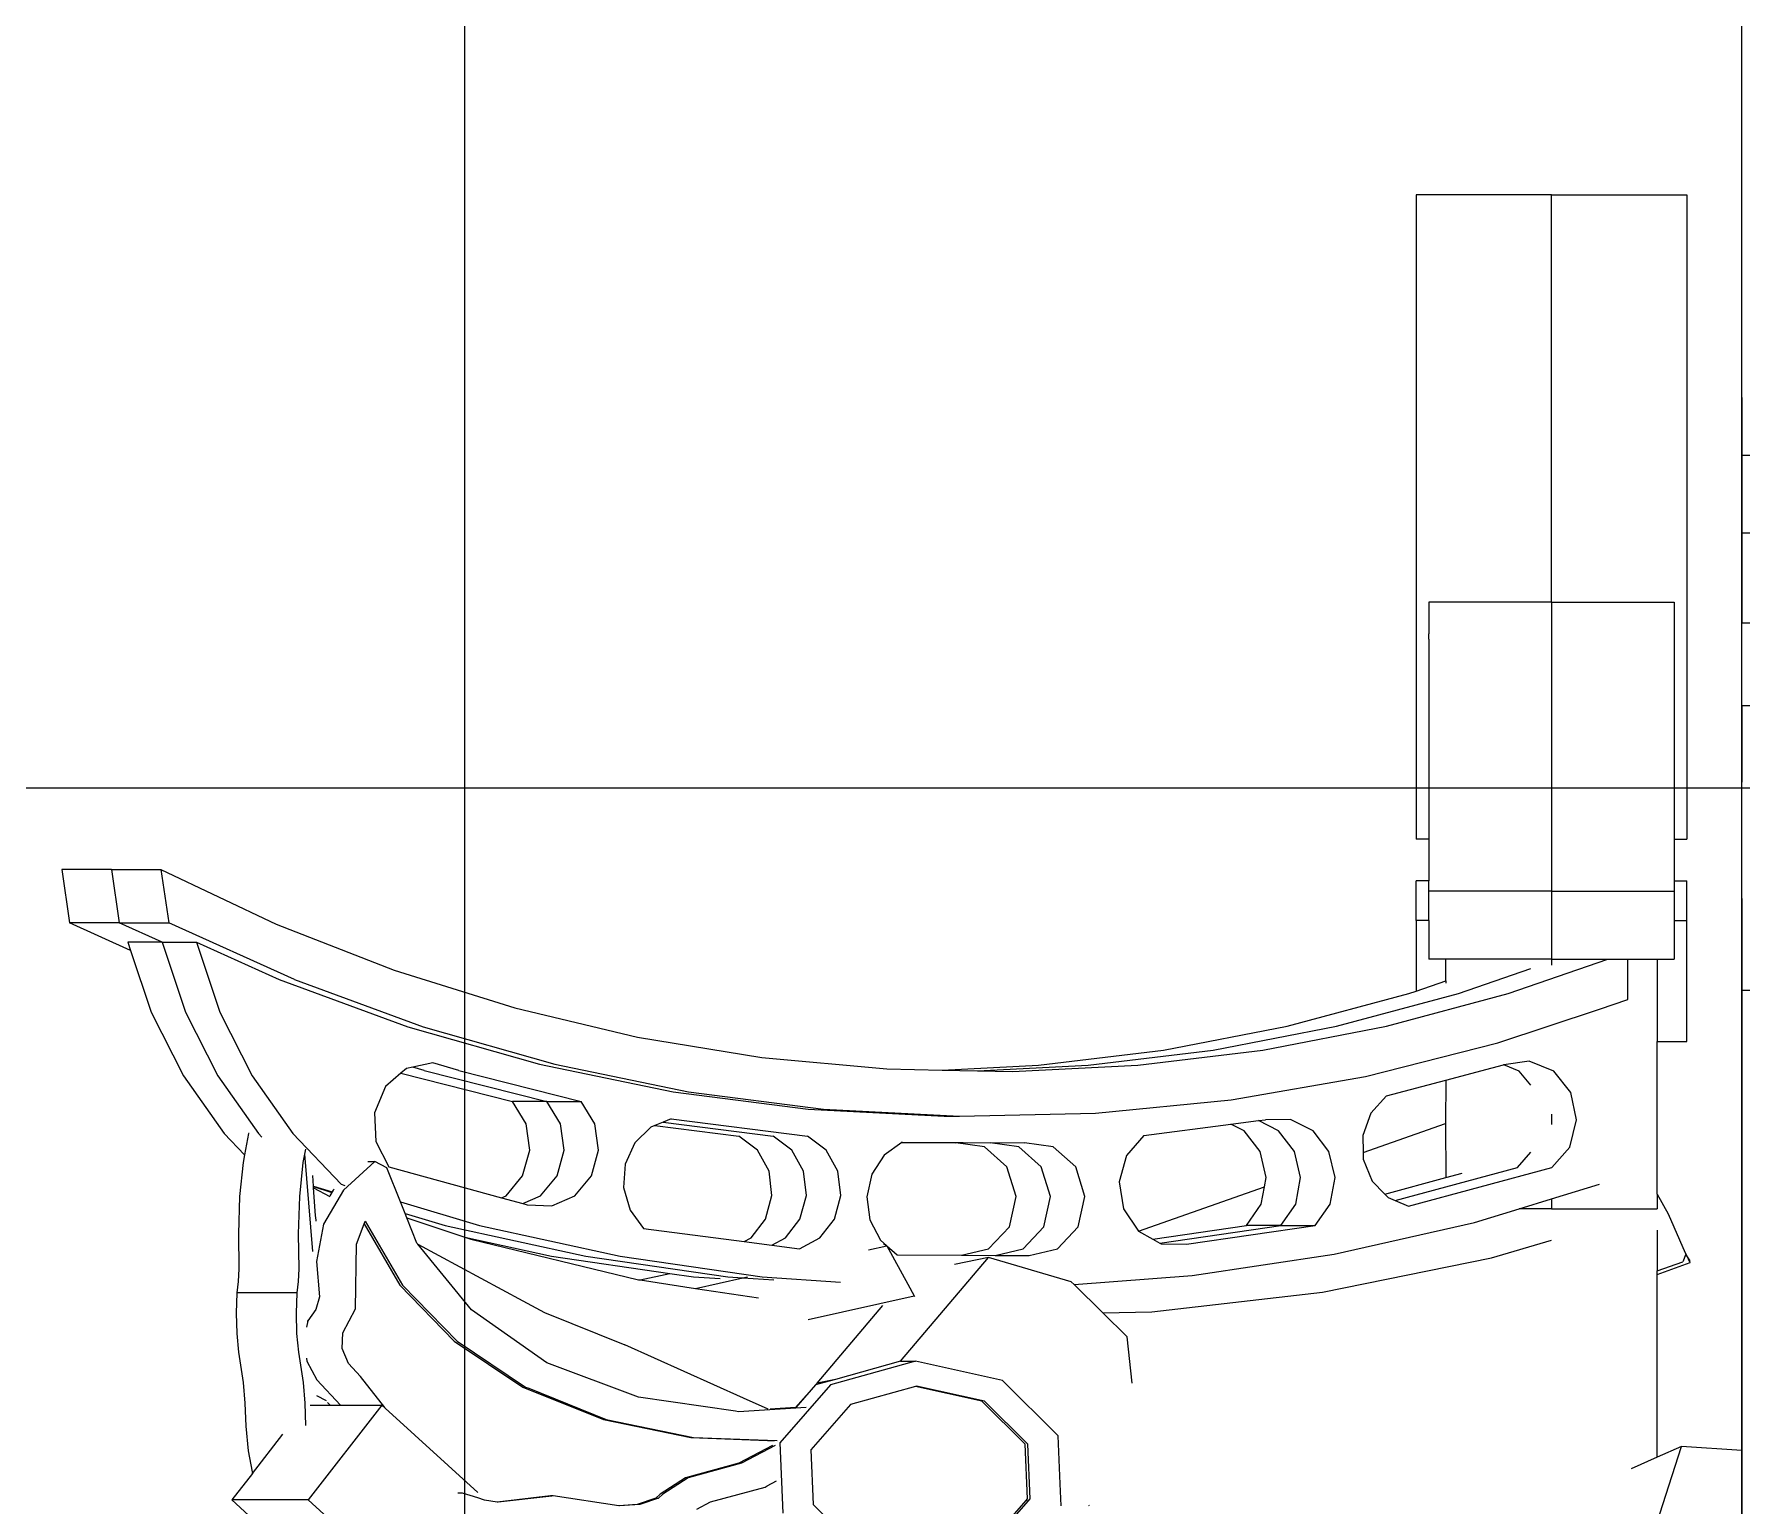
# Model space of a CAD drawing. Extents: x -24961 to 905641, y -154323 to 635957.
# Drawn here: x 394172 to 395828, y -103869 to -102441 of the extents above; entities that cross this region are included whole.
import ezdxf

# ---------------------------------------------------------------- set-up
doc = ezdxf.new("R2010")
doc.units = 0
doc.header["$LTSCALE"] = 1000
doc.header["$MEASUREMENT"] = 0
doc.layers.add('DOTE', color=1, linetype='Continuous')
doc.layers.add('WALL', color=9, linetype='Continuous')

msp = doc.modelspace()

# ---------------------------------------------------------------- linework, layer by layer
for p, q in [((395512.2, -102596.8), (395512.2, -102624.3)), ((395643.5, -102596.8), (395512.2, -102596.8)), ((395643.5, -102596.8), (395774.8, -102596.8)), ((395643.5, -102991.9), (395643.5, -102596.8)), ((395774.8, -102596.8), (395774.8, -103221.9)), ((395512.2, -102624.3), (395512.2, -102628.5)), ((395512.2, -102628.5), (395512.2, -103221.9)), ((395828.2, -102793.4), (395828.2, -102849.4)), ((395828.2, -102849.4), (396228.2, -102849.4)), ((395828.2, -102849.4), (395828.2, -102924.8)), ((395828.2, -102924.8), (396228.2, -102924.8)), ((395828.2, -102924.8), (395828.2, -103011.9)), ((395643.5, -102991.9), (395524.5, -102991.9)), ((395524.5, -102991.9), (395524.5, -103022.5)), ((395643.5, -102991.9), (395762.5, -102991.9)), ((395643.5, -102991.9), (395643.5, -103272.3)), ((395762.5, -102991.9), (395762.5, -103221.9)), ((395828.2, -103011.9), (396228.2, -103011.9)), ((395828.2, -103092.2), (395828.2, -103011.9)), ((395524.5, -103025.9), (395524.5, -103022.5)), ((395524.5, -103027.8), (395524.5, -103025.9)), ((395524.5, -103027.8), (395524.5, -103221.9)), ((395828.2, -103092.2), (396228.2, -103092.2)), ((395828.2, -103092.2), (395828.2, -103166.5)), ((395524.5, -103221.9), (395512.2, -103221.9)), ((395524.5, -103221.9), (395524.5, -103262.2)), ((395762.5, -103221.9), (395774.8, -103221.9)), ((395762.5, -103221.9), (395762.5, -103262.2)), ((394198.5, -103251.4), (394206.2, -103303.1)), ((394246.7, -103251.4), (394198.5, -103251.4)), ((394246.7, -103251.4), (394294.8, -103251.4)), ((394246.7, -103251.4), (394254.3, -103303.1)), ((394294.8, -103251.4), (394302.5, -103303.1)), ((394294.8, -103251.4), (394406.4, -103304.2)), ((395512.2, -103300.6), (395512.2, -103262.2)), ((395524.5, -103262.2), (395512.2, -103262.2)), ((395524.5, -103272.3), (395524.5, -103262.2)), ((395762.5, -103262.2), (395774.8, -103262.2)), ((395762.5, -103262.2), (395762.5, -103272.3)), ((395774.8, -103300.6), (395774.8, -103262.2)), ((395643.5, -103272.3), (395524.5, -103272.3)), ((395524.5, -103300.6), (395524.5, -103272.3)), ((395643.5, -103272.3), (395643.5, -103338.3)), ((395643.5, -103272.3), (395762.5, -103272.3)), ((395762.5, -103272.3), (395762.5, -103300.6)), ((395828.2, -103279.3), (395828.2, -103368.2)), ((394265.2, -103329.8), (394206.2, -103303.1)), ((394254.3, -103303.1), (394206.2, -103303.1)), ((394254.3, -103303.1), (394302.5, -103303.1)), ((394295.8, -103321.9), (394254.3, -103303.1)), ((394424.2, -103358.1), (394302.5, -103303.1)), ((394406.4, -103304.2), (394521, -103349)), ((395524.5, -103300.6), (395512.2, -103300.6)), ((395512.2, -103300.6), (395512.2, -103369.2)), ((395524.5, -103300.6), (395524.5, -103338.3)), ((395762.5, -103300.6), (395774.8, -103300.6)), ((395762.5, -103300.6), (395762.5, -103338.3)), ((395774.8, -103418.2), (395774.8, -103300.6)), ((394295.8, -103321.9), (394262.5, -103321.9)), ((394262.5, -103321.9), (394265.2, -103329.8)), ((394295.8, -103321.9), (394318.6, -103389.6)), ((394295.8, -103321.9), (394329.2, -103321.9)), ((394329.2, -103321.9), (394351.9, -103389.6)), ((394329.2, -103321.9), (394409.4, -103358.1)), ((394265.2, -103329.8), (394285.3, -103389.6)), ((395541, -103338.3), (395524.5, -103338.3)), ((395643.5, -103338.3), (395541, -103338.3)), ((395541, -103359.3), (395541, -103338.3)), ((395601.6, -103371.6), (395698.1, -103338.3)), ((395643.5, -103338.3), (395643.5, -103344)), ((395643.5, -103338.3), (395676.3, -103338.3)), ((395676.3, -103338.3), (395698.1, -103338.3)), ((395698.1, -103338.3), (395717.7, -103338.3)), ((395717.7, -103338.3), (395746.1, -103338.3)), ((395717.7, -103377.5), (395717.7, -103338.3)), ((395746.1, -103338.3), (395762.5, -103338.3)), ((395746.1, -103338.3), (395746.1, -103418.2)), ((394409.4, -103358.1), (394534.4, -103403.9)), ((394424.2, -103358.1), (394549.2, -103403.9)), ((394521, -103349), (394638, -103385.6)), ((395512.2, -103369.2), (395541, -103359.3)), ((395541, -103359.3), (395541, -103361.7)), ((395553.5, -103371.6), (395623.6, -103347.4)), ((395387.1, -103403.3), (395505.3, -103371.6)), ((395435.2, -103403.3), (395553.5, -103371.6)), ((395483.4, -103403.3), (395601.6, -103371.6)), ((395505.3, -103371.6), (395512.2, -103369.2)), ((395690.2, -103386.7), (395717.7, -103377.5)), ((395828.2, -103368.2), (395828.2, -103814.8)), ((395828.2, -103368.2), (396228.2, -103368.2)), ((394285.3, -103389.6), (394316.5, -103451.4)), ((394318.6, -103389.6), (394349.8, -103451.4)), ((394351.9, -103389.6), (394383.2, -103451.4)), ((394638, -103385.6), (394757, -103413.8)), ((395591.6, -103419.5), (395690.2, -103386.7)), ((394534.4, -103403.9), (394662, -103440.2)), ((394549.2, -103403.9), (394676.8, -103440.2)), ((395267.1, -103426.5), (395387.1, -103403.3)), ((395315.3, -103426.5), (395435.2, -103403.3)), ((395363.5, -103426.5), (395483.4, -103403.3)), ((394757, -103413.8), (394877.5, -103433.6)), ((395146.1, -103441.2), (395267.1, -103426.5)), ((395194.2, -103441.2), (395315.3, -103426.5)), ((395242.4, -103441.2), (395363.5, -103426.5)), ((395463.1, -103452), (395591.6, -103419.5)), ((395746.1, -103418.2), (395774.8, -103418.2)), ((395746.1, -103566.4), (395746.1, -103418.2)), ((394533, -103444.2), (394527.5, -103449)), ((394539, -103442.9), (394533, -103444.2)), ((394558.5, -103438.7), (394539, -103442.9)), ((394550.2, -103446.3), (394539, -103442.9)), ((394583.6, -103446.3), (394558.5, -103438.7)), ((394662, -103440.2), (394791.7, -103466.9)), ((394676.8, -103440.2), (394806.5, -103466.9)), ((394877.5, -103433.6), (394998.9, -103444.8)), ((394998.9, -103444.8), (395052.7, -103445.9)), ((395052.7, -103445.9), (395146.1, -103441.2)), ((395086.7, -103446.6), (395194.2, -103441.2)), ((395120.7, -103447.3), (395242.4, -103441.2)), ((395541, -103455.7), (395585.9, -103443.7)), ((395585.9, -103443.7), (395597, -103440.8)), ((395597.4, -103440.7), (395597, -103440.8)), ((395622.1, -103437.2), (395597.4, -103440.7)), ((395612.4, -103446.9), (395597.4, -103440.7)), ((395645.8, -103446.9), (395622.1, -103437.2)), ((394316.5, -103451.4), (394356, -103507.5)), ((394349.8, -103451.4), (394389.4, -103507.5)), ((394383.2, -103451.4), (394422.7, -103507.5)), ((394512.7, -103461.7), (394501.9, -103487.2)), ((394527.5, -103449), (394512.7, -103461.7)), ((394527.5, -103449), (394635.7, -103476.4)), ((394550.2, -103446.3), (394669.1, -103476.4)), ((394583.6, -103446.3), (394702.4, -103476.4)), ((395052.7, -103445.9), (395086.7, -103446.6)), ((395086.7, -103446.6), (395120.7, -103447.3)), ((395332.8, -103474.7), (395463.1, -103452)), ((395483.4, -103471), (395541, -103455.7)), ((395541, -103455.7), (395540.9, -103497.6)), ((395623.6, -103460.6), (395612.4, -103446.9)), ((395662.4, -103467.5), (395645.8, -103446.9)), ((394649, -103498), (394635.7, -103476.4)), ((394669.1, -103476.4), (394635.7, -103476.4)), ((394669.1, -103476.4), (394702.4, -103476.4)), ((394682.4, -103498), (394669.1, -103476.4)), ((394715.7, -103498), (394702.4, -103476.4)), ((394791.7, -103466.9), (394922.7, -103483.7)), ((394806.5, -103466.9), (394937.6, -103483.7)), ((395201.3, -103487.6), (395332.8, -103474.7)), ((395483.4, -103471), (395468.5, -103487.6)), ((395668, -103494.1), (395662.4, -103467.5)), ((394501.9, -103487.2), (394503.1, -103515.3)), ((394789.8, -103493.1), (394781.9, -103496.3)), ((394789.8, -103493.1), (394922, -103509.9)), ((394922.7, -103483.7), (395054.6, -103490.6)), ((394937.6, -103483.7), (395069.4, -103490.6)), ((395054.6, -103490.6), (395069.4, -103490.6)), ((395069.4, -103490.6), (395201.3, -103487.6)), ((395332.7, -103498.3), (395359.3, -103494.9)), ((395359.3, -103494.9), (395366.1, -103494)), ((395378.9, -103504.8), (395359.3, -103494.9)), ((395390.3, -103493.8), (395366.1, -103494)), ((395412.3, -103504.8), (395390.3, -103493.8)), ((395468.5, -103487.6), (395460.6, -103509.2)), ((395643.5, -103488.6), (395643.5, -103498.7)), ((395661.3, -103520.5), (395668, -103494.1)), ((394356, -103507.5), (394375.7, -103528.1)), ((394379.6, -103507.5), (394375.7, -103528.1)), ((394380.2, -103507.5), (394379.6, -103507.5)), ((394389.4, -103507.5), (394392.6, -103510.9)), ((394422.7, -103507.5), (394469.6, -103556.6)), ((394652.6, -103523.6), (394649, -103498)), ((394685.9, -103523.6), (394682.4, -103498)), ((394719.3, -103523.6), (394715.7, -103498)), ((394770.1, -103501.2), (394754.5, -103516.6)), ((394774, -103499.6), (394770.1, -103501.2)), ((394781.9, -103496.3), (394774, -103499.6)), ((394774, -103499.6), (394855.3, -103509.9)), ((394781.9, -103496.3), (394888.7, -103509.9)), ((394873.3, -103523.7), (394855.3, -103509.9)), ((394906.6, -103523.7), (394888.7, -103509.9)), ((394940, -103523.7), (394922, -103509.9)), ((395248.2, -103509.2), (395231.2, -103528.7)), ((395248.2, -103509.2), (395332.7, -103498.3)), ((395345.6, -103504.8), (395332.7, -103498.3)), ((395361, -103524.9), (395345.6, -103504.8)), ((395394.3, -103524.9), (395378.9, -103504.8)), ((395427.7, -103524.9), (395412.3, -103504.8)), ((395460.6, -103509.2), (395460.9, -103525.7)), ((395460.9, -103525.7), (395540.9, -103497.6)), ((395540.9, -103497.6), (395541, -103550.1)), ((394375.7, -103528.1), (394374.4, -103535.4)), ((394434, -103527.3), (394432.5, -103535.4)), ((394434.9, -103522.5), (394434, -103527.3)), ((394434, -103527.3), (394441.8, -103622)), ((394503.1, -103515.3), (394515.9, -103539.7)), ((394645.6, -103548.5), (394652.6, -103523.6)), ((394679, -103548.5), (394685.9, -103523.6)), ((394712.3, -103548.5), (394719.3, -103523.6)), ((394754.5, -103516.6), (394745.2, -103537.1)), ((394884.6, -103544), (394873.3, -103523.7)), ((394918, -103544), (394906.6, -103523.7)), ((394951.3, -103544), (394940, -103523.7)), ((394996.3, -103528.3), (394984.3, -103546.9)), ((395013.3, -103516.1), (394996.3, -103528.3)), ((395013.5, -103515.9), (395013.3, -103516.1)), ((395013.3, -103516.1), (395065.7, -103516.3)), ((395013.7, -103515.8), (395013.5, -103515.9)), ((395013.5, -103515.9), (395099.1, -103516.3)), ((395013.7, -103515.8), (395132.4, -103516.3)), ((395093.7, -103520.2), (395065.7, -103516.3)), ((395115.4, -103539.6), (395093.7, -103520.2)), ((395127, -103520.2), (395099.1, -103516.3)), ((395148.7, -103539.6), (395127, -103520.2)), ((395160.3, -103520.2), (395132.4, -103516.3)), ((395182.1, -103539.6), (395160.3, -103520.2)), ((395366.9, -103550.2), (395361, -103524.9)), ((395400.2, -103550.2), (395394.3, -103524.9)), ((395433.6, -103550.2), (395427.7, -103524.9)), ((395460.9, -103525.7), (395461, -103532.3)), ((395610.5, -103540.3), (395623.6, -103525.5)), ((395643.9, -103540.3), (395661.3, -103520.5)), ((394374.4, -103535.4), (394371.1, -103568.6)), ((394432.5, -103535.4), (394429.2, -103568.6)), ((394502.1, -103534.4), (394471.8, -103562.3)), ((394495.5, -103534.4), (394502.1, -103534.4)), ((394514, -103540.6), (394502.1, -103534.4)), ((394527.2, -103573.7), (394514, -103540.6)), ((394515.9, -103539.7), (394625.1, -103569.7)), ((394745.2, -103537.1), (394743.5, -103559.9)), ((394887.4, -103567.6), (394884.6, -103544)), ((394920.8, -103567.6), (394918, -103544)), ((394954.1, -103567.6), (394951.3, -103544)), ((395124.3, -103568.4), (395115.4, -103539.6)), ((395157.7, -103568.4), (395148.7, -103539.6)), ((395191, -103568.4), (395182.1, -103539.6)), ((395231.2, -103528.7), (395224.1, -103554.3)), ((395461, -103532.3), (395469.6, -103553.6)), ((395492, -103572.5), (395610.5, -103540.3)), ((395505, -103578), (395643.9, -103540.3)), ((394442.7, -103558.5), (394442, -103548)), ((394442.7, -103558.5), (394460.9, -103563.9)), ((394442.8, -103558.8), (394442.7, -103558.5)), ((394442.8, -103558.8), (394460.5, -103564.7)), ((394442.9, -103560.1), (394442.8, -103558.8)), ((394442.9, -103560.1), (394458.5, -103568.6)), ((394444.7, -103586.9), (394442.9, -103560.1)), ((394462.7, -103561.5), (394461.9, -103562.3)), ((394469.6, -103556.6), (394473.3, -103557.7)), ((394629.5, -103567.7), (394645.6, -103548.5)), ((394662.8, -103567.7), (394679, -103548.5)), ((394696.2, -103567.7), (394712.3, -103548.5)), ((394743.5, -103559.9), (394749.8, -103581.7)), ((394984.3, -103546.9), (394979.5, -103568.9)), ((395224.1, -103554.3), (395228.3, -103580.6)), ((395242.9, -103602.1), (395365.2, -103559.2)), ((395362.1, -103575.8), (395365.2, -103559.2)), ((395365.2, -103559.2), (395366.9, -103550.2)), ((395395.5, -103575.8), (395400.2, -103550.2)), ((395428.8, -103575.8), (395433.6, -103550.2)), ((395469.6, -103553.6), (395481.8, -103566.2)), ((395481.8, -103566.2), (395541, -103550.1)), ((395541, -103550.1), (395556.9, -103545.8)), ((395643.5, -103570.9), (395690.2, -103556.7)), ((394371.1, -103568.6), (394369.9, -103604.7)), ((394429.2, -103568.6), (394428, -103604.7)), ((394471.8, -103562.3), (394452.5, -103595.5)), ((394460.5, -103564.7), (394458.6, -103567.9)), ((394460.9, -103563.9), (394460.5, -103564.7)), ((394461.9, -103562.3), (394460.9, -103563.9)), ((394527.2, -103573.7), (394603.8, -103596.5)), ((394531.6, -103584.9), (394527.2, -103573.7)), ((394625.1, -103569.7), (394629.5, -103567.7)), ((394625.1, -103569.7), (394645.9, -103575.3)), ((394645.9, -103575.3), (394662.8, -103567.7)), ((394645.9, -103575.3), (394650, -103576.5)), ((394650, -103576.5), (394674, -103577.7)), ((394674, -103577.7), (394696.2, -103567.7)), ((394881.3, -103590.4), (394887.4, -103567.6)), ((394914.6, -103590.4), (394920.8, -103567.6)), ((394948, -103590.4), (394954.1, -103567.6)), ((394979.5, -103568.9), (394982.4, -103591.3)), ((395117.8, -103598), (395124.3, -103568.4)), ((395151.1, -103598), (395157.7, -103568.4)), ((395184.4, -103598), (395191, -103568.4)), ((395347.6, -103596.7), (395362.1, -103575.8)), ((395381, -103596.7), (395395.5, -103575.8)), ((395414.3, -103596.7), (395428.8, -103575.8)), ((395481.8, -103566.2), (395485.1, -103569.6)), ((395485.1, -103569.6), (395492, -103572.5)), ((395492, -103572.5), (395505, -103578)), ((395612.1, -103580.5), (395643.5, -103570.9)), ((395643.5, -103570.9), (395643.5, -103580.5)), ((395746.1, -103566.4), (395756.7, -103585.4)), ((395746.1, -103566.4), (395746.1, -103580.5)), ((394445.3, -103591.4), (394444.7, -103586.9)), ((394445.4, -103592.3), (394445.3, -103591.4)), ((394491.8, -103595.1), (394492.8, -103592.4)), ((394492.8, -103592.4), (394529.2, -103654.4)), ((394531.6, -103584.9), (394570.4, -103596.5)), ((394533.3, -103589.1), (394531.6, -103584.9)), ((394543.1, -103613.7), (394533.3, -103589.1)), ((394533.3, -103589.1), (394589.4, -103608)), ((394749.8, -103581.7), (394763, -103599.5)), ((394867.2, -103608.6), (394881.3, -103590.4)), ((394900.5, -103608.6), (394914.6, -103590.4)), ((394933.8, -103608.6), (394948, -103590.4)), ((394982.4, -103591.3), (394992.7, -103611)), ((395228.3, -103580.6), (395242.9, -103602.1)), ((395432.7, -103624.4), (395568.9, -103593.6)), ((395568.9, -103593.6), (395612.1, -103580.5)), ((395643.5, -103580.5), (395612.1, -103580.5)), ((395643.5, -103580.5), (395746.1, -103580.5)), ((395756.7, -103585.4), (395773.4, -103623)), ((394369.9, -103604.7), (394370.4, -103638.8)), ((394428, -103604.7), (394428.5, -103638.8)), ((394452.5, -103595.5), (394445.5, -103631.6)), ((394484.3, -103614.7), (394491.8, -103595.1)), ((394491.8, -103595.1), (394526.6, -103654.4)), ((394570.4, -103596.5), (394706.8, -103626.5)), ((394589.4, -103608), (394595.4, -103610)), ((394589.4, -103608), (394673.5, -103626.5)), ((394595.4, -103610), (394758, -103649.3)), ((394603.8, -103596.5), (394740.1, -103626.5)), ((394763, -103599.5), (394860.5, -103612.2)), ((394860.5, -103612.2), (394867.2, -103608.6)), ((394887.3, -103615.7), (394900.5, -103608.6)), ((394914.1, -103619.2), (394933.8, -103608.6)), ((394992.7, -103611), (394998.8, -103616.4)), ((395097.6, -103619.3), (395117.8, -103598)), ((395131, -103619.3), (395151.1, -103598)), ((395164.3, -103619.3), (395184.4, -103598)), ((395242.9, -103602.1), (395242.9, -103602.2)), ((395242.9, -103602.2), (395256.9, -103610)), ((395256.9, -103610), (395347.6, -103596.7)), ((395256.9, -103610), (395263.8, -103613.9)), ((395263.8, -103613.9), (395381, -103596.7)), ((395289.7, -103614.9), (395414.3, -103596.7)), ((395381, -103596.7), (395347.6, -103596.7)), ((395381, -103596.7), (395414.3, -103596.7)), ((395585.4, -103628.1), (395643.7, -103610.8)), ((395746.1, -103601.3), (395746.1, -103640.7)), ((394483.4, -103677.6), (394484.3, -103614.7)), ((394543.8, -103614.6), (394543.1, -103613.7)), ((394543.8, -103614.6), (394645.9, -103669.7)), ((394596, -103678.4), (394543.8, -103614.6)), ((394673.5, -103626.5), (394788.5, -103643.1)), ((394706.8, -103626.5), (394844.7, -103646.4)), ((394740.1, -103626.5), (394878.1, -103646.4)), ((394860.5, -103612.2), (394887.3, -103615.7)), ((394887.3, -103615.7), (394914.1, -103619.2)), ((394981.1, -103620.3), (394998.8, -103616.4)), ((394995.8, -103614), (394998.8, -103616.4)), ((394998.8, -103616.4), (395019.2, -103653.7)), ((394998.8, -103616.4), (395008.9, -103625.2)), ((395008.9, -103625.2), (395071.3, -103625.5)), ((395012.2, -103728.2), (395097.4, -103627.7)), ((395097.4, -103627.7), (395064.5, -103634.4)), ((395071.3, -103625.5), (395097.6, -103619.3)), ((395071.3, -103625.5), (395104.1, -103625.6)), ((395177.8, -103651.2), (395097.4, -103627.7)), ((395104.1, -103625.6), (395131, -103619.3)), ((395104.1, -103625.6), (395136.8, -103625.8)), ((395136.8, -103625.8), (395164.3, -103619.3)), ((395263.8, -103613.9), (395264.9, -103614.5)), ((395264.9, -103614.5), (395289.7, -103614.9)), ((395294.9, -103645.1), (395432.7, -103624.4)), ((395774, -103624.4), (395770.9, -103632)), ((395773.4, -103623), (395774, -103624.4)), ((395773.4, -103623), (395774.9, -103626)), ((395778, -103630.9), (395774.9, -103626)), ((395774.9, -103626), (395777.3, -103631.1)), ((394370.4, -103638.8), (394369.8, -103651.1)), ((394428.5, -103638.8), (394427.9, -103651.1)), ((394445.5, -103631.6), (394448.7, -103665.7)), ((394759.6, -103649.5), (394788.5, -103643.1)), ((394788.5, -103643.1), (394811.4, -103646.4)), ((395421.6, -103661.4), (395585.4, -103628.1)), ((395746.1, -103640.7), (395770.9, -103632)), ((395746.1, -103644.2), (395778, -103632.5)), ((395746.1, -103644.2), (395746.1, -103640.7)), ((395746.1, -103821.5), (395746.1, -103644.2)), ((395777.3, -103631.1), (395778, -103630.9)), ((395777.3, -103631.1), (395778, -103632.5)), ((394369.8, -103651.1), (394368.5, -103662.1)), ((394427.9, -103651.1), (394426.6, -103662.1)), ((394526.6, -103654.4), (394579.3, -103708.9)), ((394529.2, -103654.4), (394582, -103708.9)), ((394758, -103649.3), (394759.6, -103649.5)), ((394759.6, -103649.5), (394813.2, -103657.6)), ((394811.4, -103646.4), (394837.1, -103648.2)), ((394813.2, -103657.6), (394859.2, -103647.4)), ((394813.2, -103657.6), (394874.4, -103666.8)), ((394844.7, -103646.4), (394859.2, -103647.4)), ((394859.2, -103647.4), (394863.7, -103646.4)), ((394859.2, -103647.4), (394889.4, -103649.5)), ((394878.1, -103646.4), (394953.8, -103651.7)), ((395019.2, -103653.7), (395025.4, -103664.9)), ((395180.6, -103653.9), (395177.8, -103651.2)), ((395180.6, -103653.9), (395294.9, -103645.1)), ((395208.5, -103681.5), (395180.6, -103653.9)), ((394368.5, -103662.1), (394367.8, -103681.7)), ((394426.6, -103662.1), (394368.5, -103662.1)), ((394426.6, -103662.1), (394425.9, -103681.7)), ((394448.7, -103665.7), (394445, -103678)), ((394645.9, -103669.7), (394666.7, -103681.2)), ((394922.5, -103687.8), (395025.4, -103664.9)), ((394931.2, -103749.5), (394995, -103674.3)), ((395025.4, -103664.9), (395025.6, -103665.6)), ((395255.9, -103680.3), (395421.6, -103661.4)), ((394367.8, -103681.7), (394368.3, -103701.3)), ((394425.9, -103681.7), (394426.4, -103701.3)), ((394437.2, -103689), (394436, -103695.4)), ((394436.6, -103689), (394437.2, -103689)), ((394445, -103678), (394437.2, -103689)), ((394471.3, -103700.7), (394483.4, -103677.6)), ((394669.1, -103729.8), (394596, -103678.4)), ((394666.7, -103681.2), (394744.7, -103712.4)), ((395208.5, -103681.5), (395255.9, -103680.3)), ((395231.9, -103704.6), (395208.5, -103681.5)), ((394368.3, -103701.3), (394370, -103719.6)), ((394426.4, -103701.3), (394428.1, -103719.6)), ((394470.7, -103716), (394471.3, -103700.7)), ((394579.3, -103708.9), (394645.9, -103753.4)), ((394582, -103708.9), (394648.5, -103753.4)), ((395237, -103749.6), (395231.9, -103704.6)), ((394370, -103719.6), (394374.6, -103748.8)), ((394428.1, -103719.6), (394432.7, -103748.8)), ((394436, -103725.3), (394436.4, -103728.2)), ((394476.6, -103730.6), (394470.7, -103716)), ((394860, -103764), (394744.7, -103712.4)), ((394436.4, -103728.2), (394445.9, -103746.5)), ((394488.3, -103743), (394476.6, -103730.6)), ((394512.1, -103773.3), (394488.3, -103743)), ((394758, -103763.3), (394669.1, -103729.8)), ((395026.8, -103728.2), (394944.3, -103751.3)), ((395012.2, -103728.2), (394949, -103745.9)), ((395012.2, -103728.2), (395026.8, -103728.2)), ((395111.1, -103747), (395026.8, -103728.2)), ((394374.6, -103748.8), (394376.3, -103769)), ((394432.7, -103748.8), (394434.4, -103769)), ((394445.9, -103746.5), (394468.8, -103771.1)), ((394645.9, -103753.4), (394724, -103784.8)), ((394648.5, -103753.4), (394651.5, -103754.6)), ((394651.5, -103754.6), (394710.7, -103778.6)), ((394651.5, -103754.6), (394726.6, -103784.8)), ((394944.3, -103751.3), (394895.1, -103807.6)), ((394931.2, -103749.5), (394910.4, -103773.2)), ((394929.7, -103751.3), (394910.6, -103773.2)), ((394949, -103745.9), (394929.7, -103751.3)), ((394949, -103745.9), (394931.2, -103749.5)), ((395026.7, -103752.7), (394963.5, -103770.4)), ((395027.8, -103752.4), (395026.7, -103752.7)), ((395091, -103767.1), (395026.7, -103752.7)), ((395093.6, -103767.1), (395027.8, -103752.4)), ((395165.1, -103800.7), (395111.1, -103747)), ((394376.3, -103769), (394377.1, -103791.4)), ((394434.4, -103769), (394435.1, -103790.6)), ((394509.1, -103771.1), (394437.5, -103862.9)), ((394439.6, -103771.1), (394449.1, -103771.1)), ((394455.2, -103766.8), (394446.1, -103761.9)), ((394449.1, -103771.1), (394458.9, -103771.1)), ((394456.2, -103768.3), (394458.9, -103771.1)), ((394458.9, -103771.1), (394468.8, -103771.1)), ((394468.8, -103771.1), (394509.1, -103771.1)), ((394509.1, -103771.1), (394512.3, -103774)), ((394512.3, -103774), (394512.1, -103773.3)), ((394512.3, -103774), (394602, -103855.6)), ((394852.2, -103776.9), (394758, -103763.3)), ((394855.1, -103777.4), (394852.2, -103776.9)), ((394920.5, -103773.2), (394855.1, -103777.4)), ((394883.8, -103774.9), (394860, -103764)), ((394910.4, -103773.2), (394885.7, -103774.8)), ((394910.6, -103773.2), (394910.4, -103773.2)), ((394910.4, -103773.2), (394910.4, -103773.2)), ((394963.5, -103770.4), (394925.1, -103814.3)), ((395133, -103808.9), (395091, -103767.1)), ((395135.6, -103808.9), (395093.6, -103767.1)), ((394377.1, -103791.4), (394379.4, -103815.3)), ((394724, -103784.8), (394808.9, -103802.4)), ((394726.6, -103784.8), (394811.5, -103802.4)), ((394383.5, -103837.1), (394413.1, -103799.2)), ((394808.9, -103802.4), (394883.2, -103805.1)), ((394811.5, -103802.4), (394883.2, -103805)), ((394883.2, -103805), (394892.4, -103805.3)), ((394883.2, -103805.1), (394889.8, -103805.3)), ((394895.1, -103807.6), (394898, -103875.6)), ((395135.3, -103861.9), (395133, -103808.9)), ((395137.9, -103861.9), (395135.6, -103808.9)), ((395167.1, -103847.3), (395165.1, -103800.7)), ((394379.4, -103815.3), (394383.1, -103835.7)), ((394887.9, -103810.2), (394855.3, -103827.2)), ((394890.5, -103810.2), (394858, -103827.2)), ((394925.1, -103814.3), (394927.4, -103867.3)), ((395746.1, -103821.5), (395720.8, -103832.8)), ((395727.4, -103941.6), (395769.8, -103810.9)), ((395769.8, -103810.9), (395746.1, -103821.5)), ((395828.2, -103814.8), (395769.8, -103810.9)), ((395828.2, -103814.8), (395828.2, -103941.4)), ((394383.5, -103837.1), (394363.4, -103862.9)), ((394383.1, -103835.7), (394383.5, -103837.1)), ((394803.5, -103841.4), (394778.9, -103857.4)), ((394806.2, -103841.4), (394781.5, -103857.4)), ((394855.3, -103827.2), (394803.5, -103841.4)), ((394858, -103827.2), (394806.2, -103841.4)), ((394587.3, -103856.4), (394582.7, -103856.3)), ((394602, -103861), (394587.3, -103856.4)), ((394672.7, -103858.9), (394620.8, -103865)), ((394673.8, -103859.1), (394621.9, -103865.2)), ((394673.8, -103859.1), (394672.7, -103858.9)), ((394675.3, -103858.9), (394672.7, -103858.9)), ((394675.3, -103858.9), (394673.8, -103859.1)), ((394738.9, -103868.5), (394675.3, -103858.9)), ((394778.9, -103857.4), (394774.9, -103861.3)), ((394781.5, -103857.4), (394777.5, -103861.3)), ((394827.9, -103864.6), (394880.7, -103850.4)), ((394880.7, -103850.4), (394882.7, -103849.3)), ((394882.7, -103849.3), (394892, -103844.4)), ((395168, -103868.6), (395167.1, -103847.3)), ((394363.4, -103862.9), (394487.7, -103976)), ((394437.5, -103862.9), (394363.4, -103862.9)), ((394437.5, -103862.9), (394561.8, -103976)), ((394608.5, -103863.1), (394602, -103861)), ((394620.8, -103865), (394608.5, -103863.1)), ((394621.9, -103865.2), (394620.8, -103865)), ((394756.7, -103867.4), (394738.9, -103868.5)), ((394739.7, -103868.6), (394738.9, -103868.5)), ((394759.4, -103867.4), (394739.7, -103868.6)), ((394774.9, -103861.3), (394756.7, -103867.4)), ((394777.5, -103861.3), (394759.4, -103867.4)), ((394774.9, -103861.3), (394777.5, -103861.3)), ((394814.5, -103871.7), (394827.9, -103864.6)), ((394927.4, -103867.3), (394969.4, -103909.1)), ((395096.9, -103905.8), (395134.1, -103863.3)), ((395099.5, -103905.8), (395136, -103864)), ((395134.1, -103863.3), (395135.3, -103861.9)), ((395136, -103864), (395134.1, -103863.3)), ((395136, -103864), (395137.9, -103861.9)), ((395195.3, -103868.3), (395194.4, -103868.6))]:
    msp.add_line(p, q)
at = {"layer": 'DOTE'}
for p, q in [((394589.7, -120690.5), (394589.7, -97435)), ((392103, -103171.9), (443041.3, -103171.9))]:
    msp.add_line(p, q, dxfattribs=at)
at = {"layer": 'WALL'}
msp.add_line((395828.2, -110571.9), (395828.2, -101471.9), dxfattribs=at)

doc.saveas('drawing.dxf')
